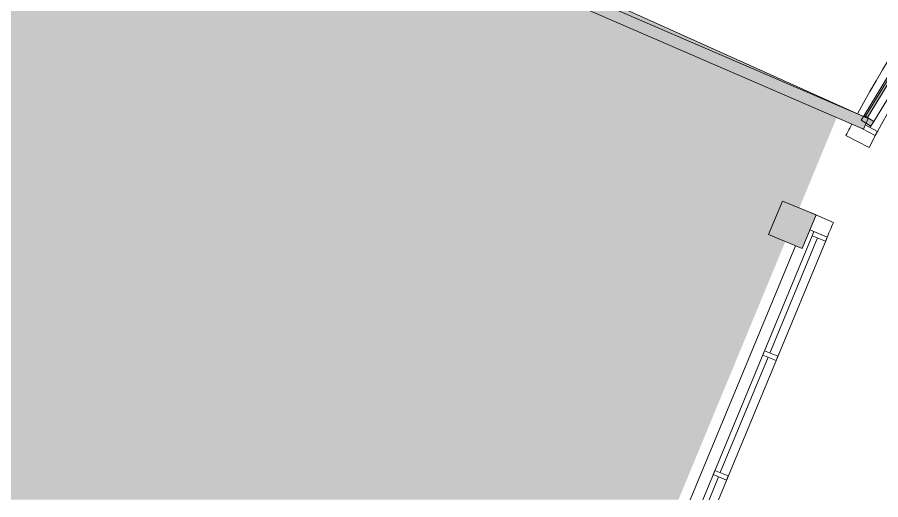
# Model space of a CAD drawing. Header units: inches. Extents: x 488 to 2071, y 800 to 2512.
# Drawn here: x 1129.1 to 1502.7, y 799.9 to 1008.7 of the extents above; entities that cross this region are included whole.
import ezdxf

# ---------------------------------------------------------------- set-up
doc = ezdxf.new("R2010")
doc.units = ezdxf.units.IN
doc.header["$MEASUREMENT"] = 0
for name, color, linetype, lineweight in [('A-DETL-GENF', 92, 'Continuous', 9), ('A-Flor-Shel-Tptn', 8, 'Continuous', 9), ('A-GLAZ-CURT', 52, 'Continuous', 9), ('A-GLAZ-CWMG', 51, 'Continuous', 13), ('A-Glaz-Shel', 8, 'Continuous', 9), ('A-Glaz-Shel-Sill', 8, 'Continuous', 9), ('A-WALL-PATT', 111, 'Continuous', 13), ('A-Wall-Shel', 8, 'Continuous', 9), ('A-Wall-Shel-Fill', 8, 'Continuous', 9), ('I-WALL', 2, 'Continuous', 9), ('S-Cols', 8, 'Continuous', 9), ('S-Cols-Fill', 8, 'Continuous', 9)]:
    doc.layers.add(name, color=color, linetype=linetype, lineweight=lineweight)

# ---------------------------------------------------------------- blocks, each defined once
blk = doc.blocks.new('Revit Link EDITED_dwg_MUL1-V1-Level 1 CONSTRUCTION')
at = {"layer": 'A-Glaz-Shel', "color": 7, "flags": 128}
blk.add_lwpolyline([(-1, 0), (-1, 6.25), (1, 6.25), (1, 0)], close=True, dxfattribs=at)
blk = doc.blocks.new('Revit Link EDITED_dwg_MUL6-5488115-Level 1 CONSTRUCTION')
at = {"layer": 'A-Glaz-Shel', "color": 7, "flags": 128}
for points in [[(223, 0), (223, 6.25), (225, 6.25), (225, 0)], [(279, 0), (279, 6.25), (281, 6.25), (281, 0)]]:
    blk.add_lwpolyline(points, close=True, dxfattribs=at)
blk = doc.blocks.new('Revit Link EDITED_dwg_MUL1-V15-Level 1 CONSTRUCTION')
at = {"layer": 'A-Glaz-Shel', "color": 7, "flags": 128}
blk.add_lwpolyline([(-1, 0), (-1, 6.25), (1, 6.25), (1, 0.28)], dxfattribs=at)
blk = doc.blocks.new('Revit Link EDITED_dwg-5488103-Level 1 CONSTRUCTION')
at = {"layer": 'A-Wall-Shel-Fill'}
blk.add_hatch(color=7, dxfattribs=at).paths.add_polyline_path([(1495.18, 965.76), (1495.19, 965.78), (1371.65, 1021.44), (1371.07, 1020.04), (1370.14, 1020.42), (1370.73, 1021.85), (1305.88, 1051.06), (1234.95, 1080.44), (1234.18, 1078.59), (1340.5, 1032.63), (1340.5, 1032.56), (1377.19, 1016.7), (1377.21, 1016.76), (1494.82, 965.91)], flags=0)
at = {"layer": 'S-Cols-Fill'}
blk.add_hatch(color=7, dxfattribs=at).paths.add_polyline_path([(1468.68, 908.67), (1474.69, 923.16), (1460.19, 929.16), (1454.19, 914.67), (1461.44, 911.67)], flags=0)
at = {"layer": 'A-Glaz-Shel', "color": 7}
for p, q in [((1498.25, 961.59), (1497.96, 961.05)), ((1473.01, 914.14), (1425.71, 799.94)), ((1475.32, 913.18), (1454.71, 863.41)), ((1453.94, 861.57), (1433.28, 811.68)), ((1432.51, 809.83), (1428.41, 799.94))]:
    blk.add_line(p, q, dxfattribs=at)
at = {"layer": 'A-Glaz-Shel-Sill', "color": 7}
for p, q in [((1497.64, 952.39), (1487.64, 957.56)), ((1471.88, 924.32), (1482.21, 919.86)), ((1472.02, 916.71), (1479.55, 913.59)), ((1479.17, 912.67), (1432.47, 799.94)), ((1465.83, 909.85), (1420.3, 799.94))]:
    blk.add_line(p, q, dxfattribs=at)
for centre, radius, start, end in [((1955.43, 715.4), 526.75, 113.5647, 151.4825), ((1955.44, 715.39), 515.51, 112.6116, 152.63), ((1955.43, 715.4), 526.75, 152.0279, 152.6301), ((1955.43, 715.4), 515.5, 156.6322, 157.5)]:
    blk.add_arc(centre, radius, start, end, dxfattribs=at)
at = {"layer": 'A-Wall-Shel', "color": 7}
blk.add_line((1495.19, 965.78), (1371.65, 1021.44), dxfattribs=at)
at = {"layer": 'S-Cols', "color": 7, "flags": 128}
blk.add_lwpolyline([(1468.68, 908.67), (1474.69, 923.16), (1460.19, 929.16), (1454.19, 914.67)], close=True, dxfattribs=at)
at = {"extrusion": (0, 0, -1), "zscale": -1}
for name, p, rotation in [('Revit Link EDITED_dwg_MUL1-V15-Level 1 CONSTRUCTION', (-1495.29, 961.35), 118.1250000000053), ('Revit Link EDITED_dwg_MUL1-V1-Level 1 CONSTRUCTION', (-1473.39, 915.06), 112.5000000000203), ('Revit Link EDITED_dwg_MUL6-5488115-Level 1 CONSTRUCTION', (-1344.86, 604.76), 112.5000000000203)]:
    blk.add_blockref(name, p, dxfattribs=dict(at, rotation=rotation))
blk = doc.blocks.new('System Panel - Glazed-5309337-Level 1 CONSTRUCTION')
at = {"layer": 'A-GLAZ-CURT'}
blk.add_hatch(color=7, dxfattribs=at).paths.add_polyline_path([(-24.03, 0.75), (24.03, 0.75), (24.03, 1.75), (-24.03, 1.75)], flags=0)
at = {"layer": 'A-GLAZ-CURT', "color": 55, "lineweight": 20}
for p, q in [((24.03, 1.75), (-24.03, 1.75)), ((-24.03, 1.75), (-24.03, 0.75)), ((-24.03, 0.75), (24.03, 0.75)), ((24.03, 0.75), (24.03, 1.75))]:
    blk.add_line(p, q, dxfattribs=at)
blk = doc.blocks.new('Rectangular Mullion - 2_5_ x 5_ rectangular-5309354-Level 1 CONSTRUCTION')
at = {"layer": 'A-GLAZ-CWMG', "lineweight": 9}
for p, q in [((1520.47, 1007.38), (1495.46, 966.21)), ((1525.3, 1005.7), (1499.73, 963.62))]:
    blk.add_line(p, q, dxfattribs=at)
blk = doc.blocks.new('Rectangular Mullion - 2_5_ x 5_ rectangular-5309350-Level 1 CONSTRUCTION')
at = {"layer": 'A-GLAZ-CWMG', "lineweight": 9}
blk.add_hatch(color=7, dxfattribs=at).paths.add_polyline_path([(0, 2.5), (-2.5, 2.5), (-2.5, -2.5), (-1.96, -2.5), (-2.26, -0.31), (0, 0), (0, 1.18)], flags=0)
at = {"layer": 'A-GLAZ-CWMG', "color": 55, "lineweight": 20}
for p, q in [((0, 2.5), (-2.5, 2.5)), ((-2.5, 2.5), (-2.5, -2.5)), ((0, -2.5), (0, 2.5)), ((-2.5, -2.5), (0, -2.5))]:
    blk.add_line(p, q, dxfattribs=at)

msp = doc.modelspace()

# ---------------------------------------------------------------- hatches: boundary and pattern name
at = {"layer": 'A-DETL-GENF'}
h = msp.add_hatch(color=9, dxfattribs=at)
h.paths.add_polyline_path([(1375.23, 799.94), (1415.16, 799.94), (1461.44, 911.67), (1454.19, 914.67), (1460.19, 929.16), (1467.44, 926.16), (1483.65, 965.29), (1375.23, 1012.17), (1376.16, 1014.32), (1339.44, 1030.19), (1338.51, 1028.04), (1114.81, 1124.75), (1093.18, 1072.51), (1093.12, 1072.51), (1093.09, 1072.46), (997, 1112.26), (954.85, 1010.5), (954.06, 1010.84), (953.51, 1009.5), (920.23, 1023.28), (831.49, 809.04), (756.81, 839.97), (759.15, 845.61), (547.33, 933.35), (585.4, 1025.28), (752.68, 955.99), (848.55, 1187.43), (864.26, 1180.91), (870.06, 1194.9), (874.34, 1193.12), (905.88, 1265.96), (939.16, 1252.24), (939.58, 1253.23), (905.48, 1267.36), (888.45, 1226.24), (883.83, 1228.16), (902.78, 1273.89), (941.49, 1257.87), (943.66, 1263.09), (943.83, 1263.02), (958.13, 1296.06), (957.43, 1296.35), (996.19, 1389.93), (798.84, 1471.7), (838.32, 1567.02), (675.55, 1959.92), (630.52, 1928.39), (509.26, 1978.61), (488.05, 1927.42), (488.05, 799.94), (1305.88, 799.94)], flags=0)
h.paths.add_polyline_path([(776.32, 846.05), (776.32, 846.05), (774.9, 846.64)], flags=0)
h.paths.add_polyline_path([(771.7, 847.96), (773.87, 853.2), (778.49, 851.28), (792.27, 884.54), (787.64, 886.46), (791.76, 896.39), (782.02, 900.42), (885.31, 1149.79), (845.1, 1166.44), (737.24, 906.04), (608.76, 959.26), (610.61, 963.74), (734.62, 912.38), (750.86, 951.6), (588.29, 1018.94), (553.94, 936.02), (761.06, 850.23), (761.82, 852.06), (771.32, 848.12)], flags=0)
h.paths.add_polyline_path([(793.67, 901.01), (895.06, 1145.78), (889.96, 1147.88), (788.57, 903.12), (792.27, 901.59)], flags=0)
h.paths.add_polyline_path([(1208.68, 1017.04), (1194.19, 1023.04), (1200.19, 1037.54), (1214.69, 1031.54), (1213.24, 1028.04)], flags=0)
h.paths.add_polyline_path([(1090.45, 1079.14), (1112.07, 1131.34), (1230.33, 1082.36), (1281.61, 1206.16), (1128.37, 1269.63), (1102.35, 1206.86), (1094.97, 1209.92), (1123.94, 1280.18), (1040.89, 1314.58), (990.18, 1192.17), (1069.67, 1159.21), (1060.48, 1137.02), (1055.86, 1138.93), (1063.1, 1156.5), (988.25, 1187.5), (980.98, 1169.95), (980.1, 1170.31), (966.38, 1137.03), (967.2, 1136.69), (964.91, 1131.14), (1039.78, 1100.13), (1042.08, 1105.67), (1046.7, 1103.76), (1044.4, 1098.22), (1088.56, 1079.93)], flags=0)
h.paths.add_polyline_path([(887.16, 1154.26), (891.3, 1164.3), (851.25, 1180.89), (847.09, 1170.85), (885.31, 1155.02)], flags=0)
h.paths.add_polyline_path([(904.36, 1164.29), (905.85, 1167.9), (870.61, 1183.16), (868.88, 1179), (904.34, 1164.3)], flags=0)
h.paths.add_polyline_path([(1283.14, 1209.85), (1287.81, 1221.14), (1134.66, 1284.58), (1129.99, 1273.29), (1281.61, 1210.49)], flags=0)
h.paths.add_polyline_path([(1289.34, 1224.83), (1290.07, 1226.59), (1331.78, 1327.29), (1322.58, 1336.49), (1309.06, 1349.25), (1221.09, 1385.7), (1246.73, 1447.6), (1198.68, 1467.46), (1196.39, 1461.95), (1191.73, 1463.89), (1193.99, 1469.44), (1118.06, 1500.89), (1115.77, 1495.35), (1114.37, 1495.93), (1100.65, 1462.65), (1101.99, 1462.09), (1095.1, 1445.46), (1171.08, 1414.03), (1177.95, 1430.63), (1182.62, 1428.69), (1173.78, 1407.4), (1093.17, 1440.79), (1042.46, 1318.38), (1081.48, 1302.23), (1125.55, 1284.06), (1154.48, 1354.23), (1162.11, 1351.08), (1136.1, 1288.31), (1287.81, 1225.47)], flags=0)
h.paths.add_polyline_path([(589.16, 1272.98), (574.66, 1278.98), (580.66, 1293.48), (595.16, 1287.48)], flags=0)
h.paths.add_polyline_path([(1338.28, 1342.98), (1375.21, 1432.15), (1292.74, 1466.31), (1291.68, 1465.88), (1291.54, 1466.2), (1289.55, 1465.37), (1287.64, 1469.99), (1294.3, 1472.75), (1263.3, 1547.54), (1207.64, 1524.53), (1195.14, 1554.67), (1168.82, 1543.77), (1168.46, 1544.64), (1135.2, 1530.87), (1135.56, 1529.99), (1128.98, 1527.25), (1120, 1505.56), (1246.75, 1453.06), (1254.38, 1456.21), (1256.29, 1451.59), (1254.59, 1450.89), (1254.72, 1450.57), (1253.1, 1449.9), (1234.13, 1404.09), (1257.45, 1394.41), (1250.97, 1378.72), (1331.47, 1345.38), (1333.68, 1347.58), (1338.22, 1343.04)], flags=0)
h.paths.add_polyline_path([(1246.34, 1380.64), (1250.93, 1391.72), (1232.21, 1399.47), (1227.64, 1388.39), (1238.78, 1383.77)], flags=0)
h.paths.add_polyline_path([(717.73, 1583.41), (703.24, 1589.41), (709.24, 1603.9), (723.74, 1597.9)], flags=0)
at = {"layer": 'A-WALL-PATT', "lineweight": 9}
h = msp.add_hatch(color=7, dxfattribs=at)
h.paths.add_polyline_path([(1495.22, 960.29), (1497.2, 964.88), (1377.21, 1016.76), (1375.25, 1012.15), (1494.82, 960.46)], flags=0)
h.paths.add_polyline_path([(1338.51, 1028.04), (1340.47, 1032.64), (1112.12, 1131.32), (1110.22, 1126.74), (1305.88, 1042.15)], flags=0)

# ---------------------------------------------------------------- linework, layer by layer
at = {"layer": 'I-WALL', "color": 55, "lineweight": 20}
for p, q in [((1497.2, 964.88), (1377.21, 1016.76)), ((1375.23, 1012.17), (1495.22, 960.29)), ((1495.22, 960.29), (1497.2, 964.88))]:
    msp.add_line(p, q, dxfattribs=at)

# ---------------------------------------------------------------- block references
at = {"layer": 'A-Flor-Shel-Tptn', "color": 7}
msp.add_blockref('Revit Link EDITED_dwg-5488103-Level 1 CONSTRUCTION', (0, 0), dxfattribs=at)
at = {"layer": 'A-GLAZ-CURT', "rotation": 58.71682020458391}
msp.add_blockref('System Panel - Glazed-5309337-Level 1 CONSTRUCTION', (1510.07, 985.45), dxfattribs=at)
at = {"layer": 'A-GLAZ-CWMG', "lineweight": 9}
msp.add_blockref('Rectangular Mullion - 2_5_ x 5_ rectangular-5309354-Level 1 CONSTRUCTION', (0, 0), dxfattribs=at)
at = {"layer": 'A-GLAZ-CWMG', "lineweight": 9, "rotation": 238.7168202045839}
msp.add_blockref('Rectangular Mullion - 2_5_ x 5_ rectangular-5309350-Level 1 CONSTRUCTION', (1496.3, 962.78), dxfattribs=at)

doc.saveas('drawing.dxf')
